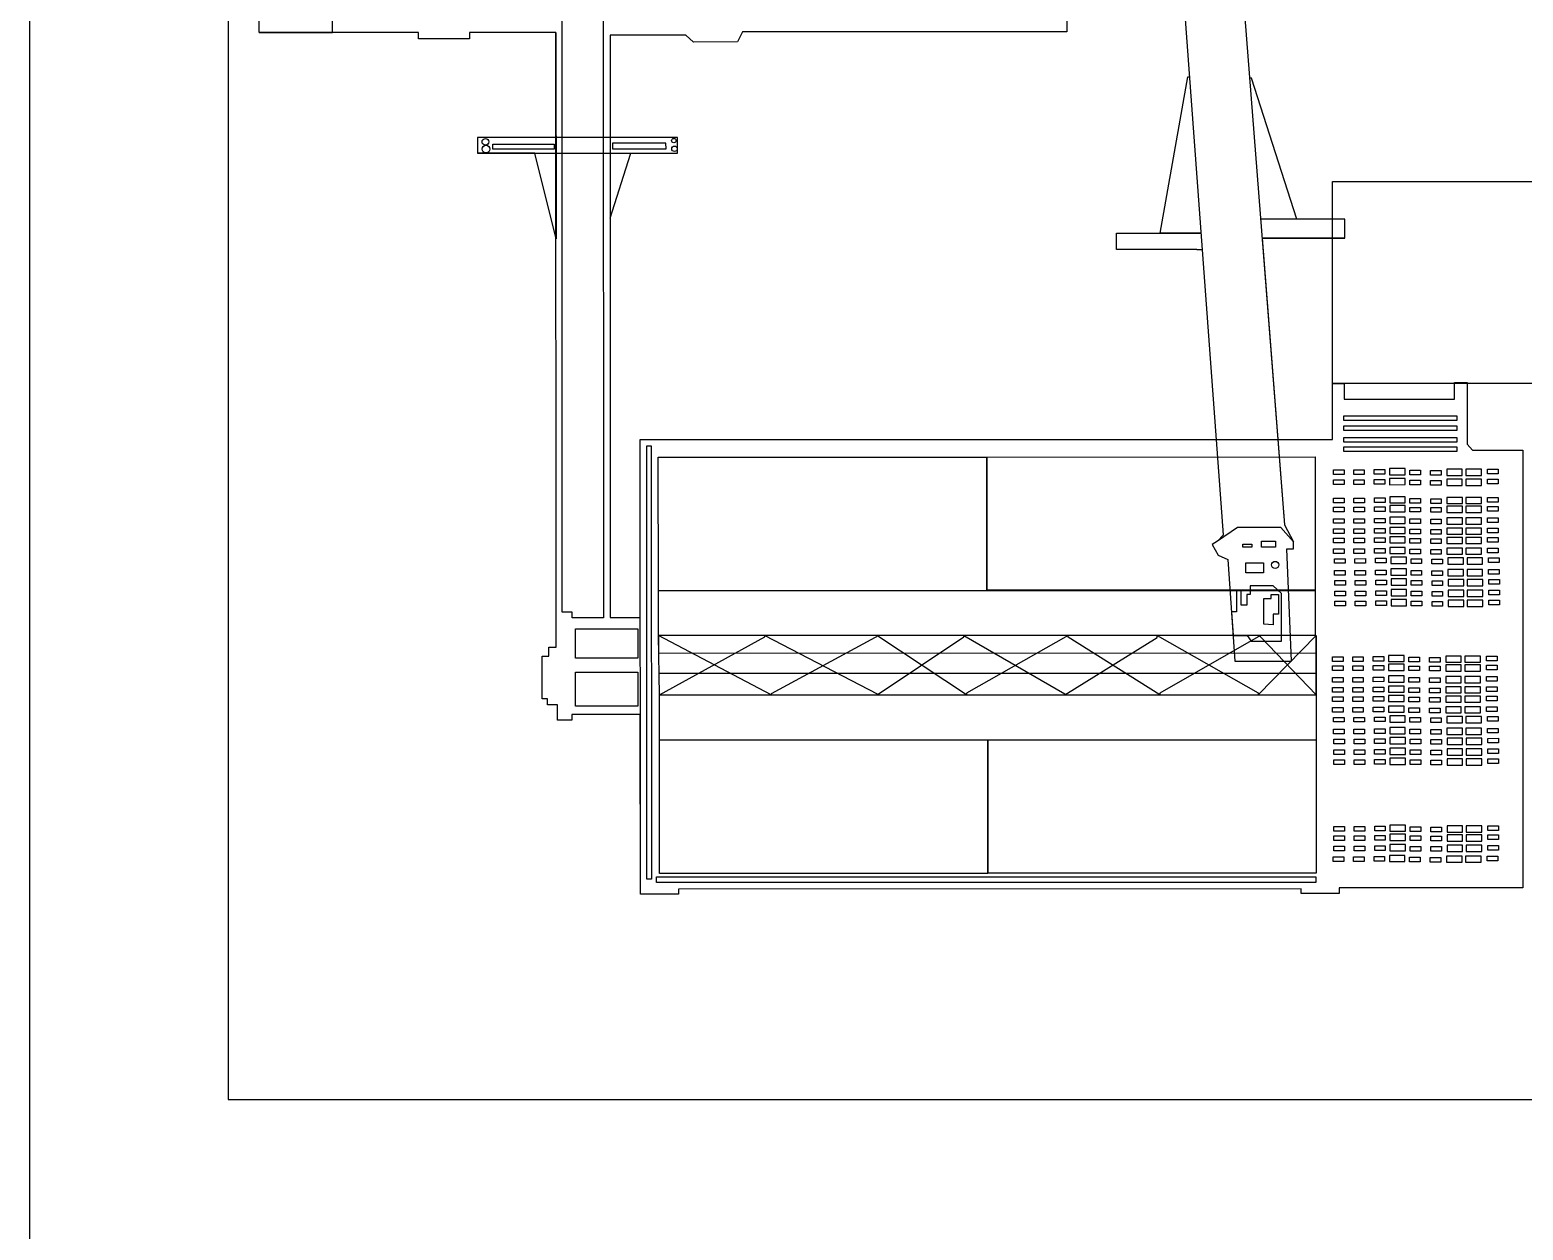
# Model space of a CAD drawing. Header units: millimetres. Extents: x 3191 to 879702, y -27549 to 222194.
# Drawn here: x 148977 to 156491, y 18186 to 24227 of the extents above; entities that cross this region are included whole.
import ezdxf

# ---------------------------------------------------------------- set-up
doc = ezdxf.new("R2010")
doc.units = ezdxf.units.MM
doc.header["$MEASUREMENT"] = 0
doc.layers.add('Krumbuster', color=112, linetype='Continuous')
doc.layers.add('Worker-Walkway', color=8, linetype='Continuous')

msp = doc.modelspace()

# ---------------------------------------------------------------- linework, layer by layer
at = {"layer": 'Krumbuster'}
for points in [[(154952.94304, 21653.94447), (154982.13874, 21685.00003), (154691.1841, 25647.8715), (154647.66243, 25632.86321), (154627.98767, 26060.41102), (155016.92082, 26079.35627), (155036.58397, 25683.02187), (155041.00362, 25660.90736), (154691.93979, 25660.84223), (154691.93979, 25660.84223), (154691.94299, 25643.67252)], [(152048.76699, 19876.37244), (152048.59828, 20780.58168), (151704.80067, 20780.51753), (151704.80578, 20753.16497), (151631.20017, 20753.15123), (151631.18585, 20829.9367), (151581.76436, 20829.92748), (151581.75887, 20859.3796), (151554.4208, 20859.3745), (151554.40431, 20947.74252), (151554.38056, 21075.02234), (151588.02652, 21075.02862), (151588.01808, 21120.26241), (151624.82378, 21120.26927), (151624.24667, 24213.32507), (151189.76006, 24213.244), (151189.76597, 24181.56402), (150932.65272, 24181.51604), (150932.6468, 24213.23102), (150130.81504, 24213.08141), (150130.48988, 25955.81875)], [(150130.81504, 24213.08141), (150499.45713, 24213.15019), (150499.3275, 24907.94904), (150470.48973, 24907.94366), (150470.47963, 24962.03466), (150379.83662, 25016.10875), (150319.07134, 25016.09741), (150319.018, 25302.00689), (150398.8468, 25362.45354), (150465.27665, 25362.46594), (150465.26521, 25423.76913), (150493.07301, 25423.77432), (150492.97373, 25955.88638)], [(154194.45244, 25954.94402), (154194.77668, 24217.15231), (152562.17208, 24216.84769), (152537.20468, 24165.6605), (152316.74088, 24165.61936), (152277.64301, 24199.2983), (151896.55359, 24199.22719), (151897.10037, 21268.70044), (152048.5072, 21268.72869)], [(155044.88657, 25661.77124), (154983.14444, 25661.75972), (155289.98928, 21735.64514), (155335.02288, 21649.52504)], [(151862.68482, 21268.25078), (151706.40529, 21268.22162), (151706.40017, 21295.65584), (151655.67659, 21295.64637), (151655.07088, 24542.01649), (151677.88127, 24522.75147), (151804.48477, 24522.7751), (151833.38534, 24522.78049), (151862.28064, 24551.01326), (151862.68482, 21268.25078)], [(151624.24667, 24213.32507), (151624.44046, 23174.67808), (151517.74752, 23605.41881), (151231.09663, 23605.36532), (152235.10194, 23605.55265), (152235.08716, 23684.77137), (151228.54892, 23684.58356), (151228.5637, 23605.36485), (151246.25958, 23605.36815)], [(154870.68824, 23202.98237), (154665.00824, 23202.944), (154803.23574, 23990.14041), (154812.89485, 23990.14222)], [(155214.75467, 23177.56028), (155593.95751, 23177.63103), (155177.29718, 23177.55329), (155593.95751, 23177.63103), (155593.9396, 23273.59245), (155351.87849, 23273.54729), (155123.92673, 23984.21651), (155114.25269, 23984.21471)], [(151896.66437, 23605.4895), (151896.72525, 23279.22404), (151999.2505, 23601.47792), (151999.24975, 23605.50865)], [(155351.87849, 23273.54729), (155169.79744, 23273.51332)], [(154848.69901, 23120.94391), (154444.22409, 23120.86844), (154444.20878, 23202.9028), (154870.68824, 23202.98237)], [(155177.29718, 23177.55329), (155289.98928, 21735.64514)], [(154848.69901, 23120.94391), (154876.71114, 23120.94913)], [(156482.78835, 19909.22966), (155564.89133, 19909.0584), (155564.8969, 19879.16304), (155373.4552, 19879.12732), (155373.45073, 19903.07393), (152240.86934, 19902.48945), (152240.87421, 19876.40828), (152048.76699, 19876.37244), (152048.33999, 22164.92462), (155530.58707, 22165.57435), (155530.53452, 22447.2066), (155590.25697, 22447.21774), (155590.27186, 22367.41125), (156145.41287, 22367.51483), (156145.39727, 22451.10053), (156208.2158, 22451.11225), (156208.27348, 22141.95247), (156235.28755, 22110.53414), (156489.36838, 22110.58155), (156489.77911, 19909.23096), (156482.78835, 19909.22966)], [(155039.58399, 21049.14821), (155325.0249, 21049.20147), (155301.31976, 21614.6661), (155335.02938, 21614.67239), (155335.02288, 21649.52504), (155272.08076, 21722.57788), (155054.06489, 21722.53721), (154952.94304, 21653.94447), (154926.33902, 21635.8985), (154956.32453, 21582.00028), (155004.65025, 21561.77189), (155039.58399, 21049.14821)], [(155122.80617, 21150.36239), (155274.51392, 21150.3907), (155274.46924, 21389.84518), (155232.88209, 21428.06103), (155117.13512, 21428.03943), (155117.1433, 21384.19368), (155100.2856, 21384.19053), (155100.29546, 21331.36335), (155072.19929, 21331.3581), (155072.18549, 21405.28584), (155048.59165, 21405.28144), (155048.61174, 21297.62082), (155022.65167, 21297.61597), (155030.76729, 21178.52594), (155101.44666, 21178.53913), (155122.80617, 21150.36239)], [(155185.72449, 21235.8611), (155185.70057, 21364.01573), (155222.78984, 21364.02265), (155222.78606, 21384.26005), (155259.86954, 21384.26697), (155259.88799, 21285.34284), (155232.91451, 21285.3378), (155232.92437, 21232.49895), (155185.72449, 21235.8611)], [(152144.74923, 20879.19715), (152674.72566, 21171.55439), (152674.72444, 21178.08635), (153240.01291, 20884.30048), (153240.01383, 20879.40151), (153676.59276, 21172.55782), (153676.59169, 21178.27328), (154185.32325, 20884.38354), (154185.32415, 20879.57789), (154649.30573, 21167.73536), (154649.30373, 21178.45477), (155157.98221, 20889.94222), (155157.98411, 20879.75937), (155449.06952, 21178.60399), (155449.12527, 20879.81369), (155168.32902, 21171.49476), (155168.3277, 21178.55161), (154662.45972, 20888.59003), (154662.46138, 20879.66691), (154200.59973, 21170.81264), (154200.59832, 21178.37105), (153689.79985, 20887.94198), (153689.80142, 20879.48543), (153248.00903, 21172.02295), (153248.00788, 21178.19331), (152706.17408, 20884.17754), (152706.17499, 20879.30191), (152140.01175, 21177.98658)], [(152144.74923, 20879.19715), (152140.01175, 21177.98658), (152140.02813, 21090.23676), (155449.08589, 21090.85417), (155449.10523, 20987.17104), (152143.04703, 20986.55419)], [(155449.12527, 20879.81369), (155449.06952, 21178.60399)]]:
    msp.add_lwpolyline(points, dxfattribs=at)
for points in [[(151306.92725, 23626.43369), (151306.92253, 23651.72306), (151614.49382, 23651.78045), (151614.49854, 23626.49108)], [(152177.78485, 23628.28807), (152177.77966, 23656.1062), (151908.9708, 23656.05604), (151908.97599, 23628.23792)], [(155588.72936, 22260.18191), (155588.72497, 22283.69695), (156157.44242, 22283.80306), (156157.44681, 22260.28802)], [(155588.73879, 22209.6759), (155588.7344, 22233.19094), (156157.45185, 22233.29705), (156157.45623, 22209.78201)], [(155588.74952, 22152.1597), (155588.74513, 22175.67474), (156157.46258, 22175.78085), (156157.46696, 22152.26581)], [(152081.72182, 19951.65937), (152081.31492, 22132.48095), (152103.88445, 22132.48516), (152104.29135, 19951.66358)], [(155587.9772, 22104.243), (155587.97282, 22127.75804), (156156.69026, 22127.86415), (156156.69465, 22104.34911)], [(153791.60969, 22076.68357), (153791.73512, 21404.42873), (152139.26354, 21404.1204), (152139.13811, 22076.37525)], [(153791.73482, 21406.05005), (153791.60969, 22076.68357), (155443.8903, 22076.99186), (155444.01543, 21406.35834)], [(155896.87161, 21987.9735), (155896.86576, 22019.36188), (155818.7694, 22019.34731), (155818.77525, 21987.95893)], [(156184.25762, 21984.53953), (156184.25176, 22015.9279), (156106.1554, 22015.91333), (156106.16126, 21984.52495)], [(156280.48484, 21984.55748), (156280.47898, 22015.94586), (156202.38262, 22015.93129), (156202.38848, 21984.54291)], [(156310.82496, 21992.23819), (156310.8206, 22015.57826), (156364.15414, 22015.58822), (156364.1585, 21992.24814)], [(155535.93266, 21988.32607), (155535.9283, 22011.66614), (155589.26184, 22011.6761), (155589.2662, 21988.33602)], [(155535.94205, 21938.01835), (155535.93769, 21961.35842), (155589.27123, 21961.36838), (155589.27558, 21938.0283)], [(155638.1437, 21988.34514), (155638.13934, 22011.68522), (155691.47288, 22011.69517), (155691.47723, 21988.35509)], [(155638.15308, 21938.03742), (155638.14873, 21961.3775), (155691.48227, 21961.38745), (155691.48662, 21938.04737)], [(155741.73753, 21990.04411), (155741.73317, 22013.38419), (155795.06671, 22013.39414), (155795.07107, 21990.05407)], [(155741.74692, 21939.73639), (155741.74256, 21963.07647), (155795.0761, 21963.08642), (155795.08045, 21939.74635)], [(155896.881, 21937.66578), (155896.87515, 21969.05416), (155818.77878, 21969.03959), (155818.78464, 21937.65121)], [(155920.24568, 21987.28968), (155920.24132, 22010.62975), (155973.57486, 22010.6397), (155973.57921, 21987.29963)], [(155920.25506, 21936.98196), (155920.25071, 21960.32203), (155973.58424, 21960.33198), (155973.5886, 21936.99191)], [(156024.83546, 21985.90949), (156024.8311, 22009.24956), (156078.16464, 22009.25951), (156078.16899, 21985.91944)], [(156024.84484, 21935.60177), (156024.84049, 21958.94184), (156078.17402, 21958.95179), (156078.17838, 21935.61172)], [(156184.26701, 21934.23181), (156184.26115, 21965.62018), (156106.16479, 21965.60561), (156106.17065, 21934.21723)], [(156280.49423, 21934.24976), (156280.48837, 21965.63814), (156202.39201, 21965.62357), (156202.39786, 21934.23519)], [(156310.83435, 21941.93047), (156310.82999, 21965.27054), (156364.16353, 21965.2805), (156364.16788, 21941.94042)], [(155536.39905, 21845.89453), (155536.3947, 21869.23461), (155589.72823, 21869.24456), (155589.73259, 21845.90448)], [(155638.61009, 21845.9136), (155638.60573, 21869.25368), (155691.93927, 21869.26363), (155691.94363, 21845.92355)], [(155742.20392, 21847.61258), (155742.19957, 21870.95265), (155795.5331, 21870.96261), (155795.53746, 21847.62253)], [(155897.33801, 21845.54197), (155897.33215, 21876.93034), (155819.23579, 21876.91577), (155819.24164, 21845.52739)], [(155920.71207, 21844.85814), (155920.70771, 21868.19822), (155974.04125, 21868.20817), (155974.0456, 21844.86809)], [(156025.30185, 21843.47795), (156025.29749, 21866.81803), (156078.63103, 21866.82798), (156078.63538, 21843.4879)], [(156184.72401, 21842.10799), (156184.71816, 21873.49637), (156106.62179, 21873.4818), (156106.62765, 21842.09342)], [(156280.95123, 21842.12594), (156280.94538, 21873.51432), (156202.84901, 21873.49975), (156202.85487, 21842.11137)], [(156311.29135, 21849.80665), (156311.287, 21873.14673), (156364.62053, 21873.15668), (156364.62489, 21849.8166)], [(155536.40739, 21801.18563), (155536.40304, 21824.52571), (155589.73658, 21824.53566), (155589.74093, 21801.19558)], [(155638.61843, 21801.2047), (155638.61408, 21824.54478), (155691.94761, 21824.55473), (155691.95197, 21801.21465)], [(155742.21226, 21802.90368), (155742.20791, 21826.24375), (155795.54145, 21826.2537), (155795.5458, 21802.91363)], [(155897.34635, 21800.83307), (155897.34049, 21832.22144), (155819.24413, 21832.20687), (155819.24999, 21800.81849)], [(155920.72041, 21800.14924), (155920.71605, 21823.48931), (155974.04959, 21823.49927), (155974.05395, 21800.15919)], [(156025.31019, 21798.76905), (156025.30583, 21822.10912), (156078.63937, 21822.11908), (156078.64373, 21798.779)], [(156184.73235, 21797.39909), (156184.7265, 21828.78747), (156106.63014, 21828.7729), (156106.63599, 21797.38452)], [(156280.95957, 21797.41704), (156280.95372, 21828.80542), (156202.85735, 21828.79085), (156202.86321, 21797.40247)], [(156311.29969, 21805.09775), (156311.29534, 21828.43783), (156364.62887, 21828.44778), (156364.63323, 21805.1077)], [(155536.41824, 21743.05123), (155536.41389, 21766.39131), (155589.74742, 21766.40126), (155589.75178, 21743.06118)], [(155536.42783, 21691.63541), (155536.42348, 21714.97549), (155589.75702, 21714.98544), (155589.76137, 21691.64536)], [(155638.62928, 21743.0703), (155638.62492, 21766.41038), (155691.95846, 21766.42033), (155691.96282, 21743.08025)], [(155638.63887, 21691.65448), (155638.63452, 21714.99456), (155691.96805, 21715.00451), (155691.97241, 21691.66443)], [(155742.22311, 21744.76927), (155742.21876, 21768.10935), (155795.55229, 21768.1193), (155795.55665, 21744.77923)], [(155742.2327, 21693.35346), (155742.22835, 21716.69353), (155795.56189, 21716.70348), (155795.56624, 21693.36341)], [(155897.3572, 21742.69866), (155897.35134, 21774.08704), (155819.25498, 21774.07247), (155819.26083, 21742.68409)], [(155897.36679, 21691.28284), (155897.36093, 21722.67122), (155819.26457, 21722.65665), (155819.27043, 21691.26827)], [(155920.73126, 21742.01484), (155920.7269, 21765.35491), (155974.06044, 21765.36486), (155974.06479, 21742.02479)], [(156025.32104, 21740.63465), (156025.31668, 21763.97472), (156078.65022, 21763.98467), (156078.65457, 21740.6446)], [(156184.7432, 21739.26469), (156184.73735, 21770.65306), (156106.64098, 21770.63849), (156106.64684, 21739.25012)], [(156184.7528, 21687.84887), (156184.74694, 21719.23725), (156106.65058, 21719.22267), (156106.65643, 21687.8343)], [(156280.97042, 21739.28264), (156280.96456, 21770.67102), (156202.8682, 21770.65645), (156202.87406, 21739.26807)], [(156280.98001, 21687.86682), (156280.97416, 21719.2552), (156202.87779, 21719.24063), (156202.88365, 21687.85225)], [(156311.31054, 21746.96335), (156311.30618, 21770.30343), (156364.63972, 21770.31338), (156364.64408, 21746.9733)], [(156311.32013, 21695.54753), (156311.31578, 21718.88761), (156364.64931, 21718.89756), (156364.65367, 21695.55748)], [(155173.29096, 21623.7053), (155173.28551, 21652.9358), (155245.20708, 21652.94922), (155245.21253, 21623.71872)], [(155536.43659, 21644.68698), (155536.43224, 21668.02706), (155589.76578, 21668.03701), (155589.77013, 21644.69693)], [(155638.64763, 21644.70605), (155638.64328, 21668.04613), (155691.97681, 21668.05608), (155691.98117, 21644.716)], [(155742.24146, 21646.40503), (155742.23711, 21669.7451), (155795.57065, 21669.75505), (155795.575, 21646.41498)], [(155897.37555, 21644.33441), (155897.36969, 21675.72279), (155819.27333, 21675.70822), (155819.27919, 21644.31984)], [(155920.74085, 21690.59902), (155920.73649, 21713.93909), (155974.07003, 21713.94904), (155974.07439, 21690.60897)], [(155920.74961, 21643.65059), (155920.74525, 21666.99066), (155974.07879, 21667.00062), (155974.08315, 21643.66054)], [(156025.33063, 21689.21883), (156025.32627, 21712.5589), (156078.65981, 21712.56885), (156078.66417, 21689.22878)], [(156025.33939, 21642.2704), (156025.33503, 21665.61047), (156078.66857, 21665.62042), (156078.67293, 21642.28035)], [(156184.76155, 21640.90044), (156184.7557, 21672.28882), (156106.65934, 21672.27425), (156106.66519, 21640.88587)], [(156280.98877, 21640.91839), (156280.98292, 21672.30677), (156202.88655, 21672.2922), (156202.89241, 21640.90382)], [(156311.32889, 21648.5991), (156311.32454, 21671.93918), (156364.65807, 21671.94913), (156364.66243, 21648.60905)], [(155080.02114, 21622.56814), (155080.0182, 21638.30315), (155126.09477, 21638.31175), (155126.0977, 21622.57673)], [(155536.4466, 21591.03163), (155536.44225, 21614.37171), (155589.77579, 21614.38166), (155589.78014, 21591.04159)], [(155542.04608, 21541.84472), (155542.04173, 21565.1848), (155595.37526, 21565.19475), (155595.37962, 21541.85467)], [(155638.65764, 21591.05071), (155638.65329, 21614.39078), (155691.98682, 21614.40073), (155691.99118, 21591.06066)], [(155644.25712, 21541.86379), (155644.25276, 21565.20387), (155697.5863, 21565.21382), (155697.59066, 21541.87374)], [(155742.25147, 21592.74968), (155742.24712, 21616.08976), (155795.58066, 21616.09971), (155795.58501, 21592.75963)], [(155747.85095, 21543.56277), (155747.8466, 21566.90284), (155801.18013, 21566.91279), (155801.18449, 21543.57272)], [(155897.38556, 21590.67907), (155897.3797, 21622.06745), (155819.28334, 21622.05287), (155819.2892, 21590.6645)], [(155902.98504, 21541.49215), (155902.97918, 21572.88053), (155824.88282, 21572.86596), (155824.88867, 21541.47758)], [(155920.75962, 21589.99524), (155920.75527, 21613.33532), (155974.0888, 21613.34527), (155974.09316, 21590.00519)], [(155926.3591, 21540.80833), (155926.35474, 21564.1484), (155979.68828, 21564.15835), (155979.69263, 21540.81828)], [(156025.3494, 21588.61505), (156025.34505, 21611.95513), (156078.67858, 21611.96508), (156078.68294, 21588.625)], [(156184.77157, 21587.24509), (156184.76571, 21618.63347), (156106.66935, 21618.6189), (156106.6752, 21587.23052)], [(156190.37104, 21538.05818), (156190.36519, 21569.44656), (156112.26882, 21569.43198), (156112.27468, 21538.04361)], [(156280.99878, 21587.26305), (156280.99293, 21618.65142), (156202.89657, 21618.63685), (156202.90242, 21587.24847)], [(156286.59826, 21538.07613), (156286.59241, 21569.46451), (156208.49604, 21569.44994), (156208.5019, 21538.06156)], [(156311.3389, 21594.94375), (156311.33455, 21618.28383), (156364.66809, 21618.29378), (156364.67244, 21594.95371)], [(156316.93838, 21545.75684), (156316.93403, 21569.09692), (156370.26756, 21569.10687), (156370.27192, 21545.76679)], [(155095.77428, 21494.40478), (155095.76484, 21545.0041), (155184.54411, 21545.02067), (155184.55355, 21494.42134)], [(155542.05713, 21482.60222), (155542.05278, 21505.9423), (155595.38632, 21505.95225), (155595.39067, 21482.61217)], [(155644.26817, 21482.62129), (155644.26382, 21505.96137), (155697.59735, 21505.97132), (155697.60171, 21482.63124)], [(155747.862, 21484.32026), (155747.85765, 21507.66034), (155801.19119, 21507.67029), (155801.19554, 21484.33022)], [(155902.99609, 21482.24965), (155902.99023, 21513.63803), (155824.89387, 21513.62346), (155824.89973, 21482.23508)], [(155926.37015, 21481.56583), (155926.3658, 21504.9059), (155979.69933, 21504.91585), (155979.70369, 21481.57578)], [(156030.94888, 21539.42814), (156030.94452, 21562.76821), (156084.27806, 21562.77816), (156084.28241, 21539.43809)], [(156030.95993, 21480.18564), (156030.95558, 21503.52571), (156084.28911, 21503.53566), (156084.29347, 21480.19559)], [(156190.3821, 21478.81568), (156190.37624, 21510.20405), (156112.27988, 21510.18948), (156112.28573, 21478.80111)], [(156286.60932, 21478.83363), (156286.60346, 21510.22201), (156208.5071, 21510.20744), (156208.51295, 21478.81906)], [(156316.94943, 21486.51434), (156316.94508, 21509.85442), (156370.27862, 21509.86437), (156370.28297, 21486.52429)], [(155543.18342, 21432.30637), (155543.17907, 21455.64645), (155596.5126, 21455.6564), (155596.51696, 21432.31632)], [(155645.39446, 21432.32544), (155645.3901, 21455.66552), (155698.72364, 21455.67547), (155698.728, 21432.33539)], [(155748.98829, 21434.02442), (155748.98394, 21457.36449), (155802.31747, 21457.37444), (155802.32183, 21434.03437)], [(155904.12238, 21431.95381), (155904.11652, 21463.34218), (155826.02016, 21463.32761), (155826.02601, 21431.93923)], [(155927.49644, 21431.26998), (155927.49208, 21454.61005), (155980.82562, 21454.62001), (155980.82997, 21431.27993)], [(156032.08622, 21429.88979), (156032.08186, 21453.22986), (156085.4154, 21453.23982), (156085.41975, 21429.89974)], [(156191.50838, 21428.51983), (156191.50253, 21459.90821), (156113.40616, 21459.89364), (156113.41202, 21428.50526)], [(156287.7356, 21428.53778), (156287.72975, 21459.92616), (156209.63338, 21459.91159), (156209.63924, 21428.52321)], [(156318.07572, 21436.21849), (156318.07137, 21459.55857), (156371.4049, 21459.56852), (156371.40926, 21436.22844)], [(152140.01175, 21177.98658), (152139.96945, 21404.73874), (155444.34548, 21405.35528), (155444.38779, 21178.60312)], [(155543.19343, 21378.65103), (155543.18908, 21401.9911), (155596.52261, 21402.00105), (155596.52697, 21378.66098)], [(155543.20282, 21328.34331), (155543.19846, 21351.68338), (155596.532, 21351.69333), (155596.53636, 21328.35326)], [(155645.40447, 21378.6701), (155645.40012, 21402.01017), (155698.73365, 21402.02012), (155698.73801, 21378.68005)], [(155645.41386, 21328.36238), (155645.4095, 21351.70245), (155698.74304, 21351.7124), (155698.74739, 21328.37233)], [(155748.9983, 21380.36907), (155748.99395, 21403.70915), (155802.32748, 21403.7191), (155802.33184, 21380.37902)], [(155749.00769, 21330.06135), (155749.00333, 21353.40143), (155802.33687, 21353.41138), (155802.34123, 21330.0713)], [(155904.13239, 21378.29846), (155904.12653, 21409.68684), (155826.03017, 21409.67227), (155826.03603, 21378.28389)], [(155904.14177, 21327.99074), (155904.13592, 21359.37912), (155826.03956, 21359.36455), (155826.04541, 21327.97617)], [(155927.50645, 21377.61463), (155927.50209, 21400.95471), (155980.83563, 21400.96466), (155980.83998, 21377.62458)], [(155927.51583, 21327.30691), (155927.51148, 21350.64699), (155980.84502, 21350.65694), (155980.84937, 21327.31686)], [(156032.09623, 21376.23444), (156032.09187, 21399.57452), (156085.42541, 21399.58447), (156085.42977, 21376.24439)], [(156032.10562, 21325.92672), (156032.10126, 21349.2668), (156085.4348, 21349.27675), (156085.43915, 21325.93667)], [(156191.51839, 21374.86448), (156191.51254, 21406.25286), (156113.41618, 21406.23829), (156113.42203, 21374.84991)], [(156191.52778, 21324.55676), (156191.52192, 21355.94514), (156113.42556, 21355.93057), (156113.43142, 21324.54219)], [(156287.74561, 21374.88244), (156287.73976, 21406.27081), (156209.64339, 21406.25624), (156209.64925, 21374.86787)], [(156287.755, 21324.57472), (156287.74914, 21355.96309), (156209.65278, 21355.94852), (156209.65864, 21324.56015)], [(156318.08573, 21382.56315), (156318.08138, 21405.90322), (156371.41491, 21405.91317), (156371.41927, 21382.5731)], [(156318.09512, 21332.25543), (156318.09076, 21355.5955), (156371.4243, 21355.60545), (156371.42866, 21332.26538)], [(151722.14938, 21064.49753), (151722.12172, 21212.73793), (152035.55463, 21212.79641), (152035.58228, 21064.55601)], [(155530.88253, 21047.25696), (155530.87818, 21070.59704), (155584.21171, 21070.60699), (155584.21607, 21047.26691)], [(155633.09357, 21047.27603), (155633.08922, 21070.61611), (155686.42275, 21070.62606), (155686.42711, 21047.28599)], [(155736.6874, 21048.97501), (155736.68305, 21072.31508), (155790.01658, 21072.32504), (155790.02094, 21048.98496)], [(155891.82149, 21046.9044), (155891.81563, 21078.29278), (155813.71927, 21078.2782), (155813.72512, 21046.88983)], [(155915.19555, 21046.22057), (155915.19119, 21069.56065), (155968.52473, 21069.5706), (155968.52908, 21046.23052)], [(156019.78533, 21044.84038), (156019.78097, 21068.18046), (156073.11451, 21068.19041), (156073.11887, 21044.85033)], [(156179.20749, 21043.47042), (156179.20164, 21074.8588), (156101.10527, 21074.84423), (156101.11113, 21043.45585)], [(156275.43471, 21043.48837), (156275.42886, 21074.87675), (156197.33249, 21074.86218), (156197.33835, 21043.4738)], [(156305.77483, 21051.16908), (156305.77048, 21074.50916), (156359.10401, 21074.51911), (156359.10837, 21051.17903)], [(151722.8775, 20821.99882), (151722.84551, 20993.45098), (152035.59554, 20993.50934), (152035.62753, 20822.05717)], [(155530.89087, 21002.54806), (155530.88652, 21025.88814), (155584.22006, 21025.89809), (155584.22441, 21002.55801)], [(155530.90172, 20944.41366), (155530.89737, 20967.75374), (155584.2309, 20967.76369), (155584.23526, 20944.42361)], [(155633.10191, 21002.56713), (155633.09756, 21025.90721), (155686.43109, 21025.91716), (155686.43545, 21002.57708)], [(155633.11276, 20944.43273), (155633.1084, 20967.77281), (155686.44194, 20967.78276), (155686.4463, 20944.44268)], [(155736.69574, 21004.26611), (155736.69139, 21027.60618), (155790.02493, 21027.61613), (155790.02928, 21004.27606)], [(155736.70659, 20946.13171), (155736.70224, 20969.47178), (155790.03577, 20969.48173), (155790.04013, 20946.14166)], [(155891.82983, 21002.1955), (155891.82397, 21033.58387), (155813.72761, 21033.5693), (155813.73347, 21002.18092)], [(155891.84068, 20944.06109), (155891.83482, 20975.44947), (155813.73846, 20975.4349), (155813.74431, 20944.04652)], [(155915.20389, 21001.51167), (155915.19953, 21024.85174), (155968.53307, 21024.8617), (155968.53743, 21001.52162)], [(155915.21474, 20943.37727), (155915.21038, 20966.71734), (155968.54392, 20966.72729), (155968.54827, 20943.38722)], [(156019.79367, 21000.13148), (156019.78932, 21023.47155), (156073.12285, 21023.48151), (156073.12721, 21000.14143)], [(156019.80452, 20941.99708), (156019.80016, 20965.33715), (156073.1337, 20965.3471), (156073.13805, 20942.00703)], [(156179.21584, 20998.76152), (156179.20998, 21030.1499), (156101.11362, 21030.13533), (156101.11947, 20998.74695)], [(156179.22668, 20940.62712), (156179.22083, 20972.0155), (156101.12446, 20972.00092), (156101.13032, 20940.61255)], [(156275.44305, 20998.77947), (156275.4372, 21030.16785), (156197.34084, 21030.15328), (156197.34669, 20998.7649)], [(156275.4539, 20940.64507), (156275.44805, 20972.03345), (156197.35168, 20972.01888), (156197.35754, 20940.6305)], [(156305.78317, 21006.46018), (156305.77882, 21029.80026), (156359.11236, 21029.81021), (156359.11671, 21006.47013)], [(156305.79402, 20948.32578), (156305.78967, 20971.66586), (156359.1232, 20971.67581), (156359.12756, 20948.33573)], [(155530.91131, 20892.99784), (155530.90696, 20916.33792), (155584.2405, 20916.34787), (155584.24485, 20893.00779)], [(155633.12235, 20893.01691), (155633.118, 20916.35699), (155686.45153, 20916.36694), (155686.45589, 20893.02686)], [(155736.71618, 20894.71589), (155736.71183, 20918.05596), (155790.04537, 20918.06591), (155790.04972, 20894.72584)], [(155891.85027, 20892.64527), (155891.84441, 20924.03365), (155813.74805, 20924.01908), (155813.75391, 20892.6307)], [(155915.22433, 20891.96145), (155915.21997, 20915.30152), (155968.55351, 20915.31147), (155968.55787, 20891.9714)], [(156019.81411, 20890.58126), (156019.80976, 20913.92133), (156073.14329, 20913.93128), (156073.14765, 20890.59121)], [(156179.23628, 20889.2113), (156179.23042, 20920.59968), (156101.13406, 20920.5851), (156101.13991, 20889.19673)], [(156275.46349, 20889.22925), (156275.45764, 20920.61763), (156197.36128, 20920.60306), (156197.36713, 20889.21468)], [(156305.80361, 20896.90996), (156305.79926, 20920.25004), (156359.1328, 20920.25999), (156359.13715, 20896.91991)], [(152144.79154, 20652.44499), (152144.74923, 20879.19715), (155449.12527, 20879.81369), (155449.16757, 20653.06153)], [(155530.92007, 20846.04941), (155530.91572, 20869.38949), (155584.24926, 20869.39944), (155584.25361, 20846.05936)], [(155530.93009, 20792.39407), (155530.92573, 20815.73414), (155584.25927, 20815.74409), (155584.26362, 20792.40402)], [(155633.13111, 20846.06848), (155633.12676, 20869.40856), (155686.46029, 20869.41851), (155686.46465, 20846.07843)], [(155633.14112, 20792.41314), (155633.13677, 20815.75321), (155686.47031, 20815.76316), (155686.47466, 20792.42309)], [(155736.72494, 20847.76746), (155736.72059, 20871.10753), (155790.05413, 20871.11748), (155790.05848, 20847.77741)], [(155736.73496, 20794.11211), (155736.7306, 20817.45219), (155790.06414, 20817.46214), (155790.06849, 20794.12206)], [(155891.85903, 20845.69685), (155891.85317, 20877.08522), (155813.75681, 20877.07065), (155813.76267, 20845.68227)], [(155891.86904, 20792.0415), (155891.86318, 20823.42988), (155813.76682, 20823.41531), (155813.77268, 20792.02693)], [(155915.23309, 20845.01302), (155915.22873, 20868.35309), (155968.56227, 20868.36305), (155968.56663, 20845.02297)], [(155915.2431, 20791.35767), (155915.23875, 20814.69775), (155968.57228, 20814.7077), (155968.57664, 20791.36762)], [(156019.82287, 20843.63283), (156019.81852, 20866.9729), (156073.15205, 20866.98286), (156073.15641, 20843.64278)], [(156019.83288, 20789.97748), (156019.82853, 20813.31756), (156073.16206, 20813.32751), (156073.16642, 20789.98743)], [(156179.24504, 20842.26287), (156179.23918, 20873.65125), (156101.14282, 20873.63668), (156101.14867, 20842.2483)], [(156179.25505, 20788.60752), (156179.24919, 20819.9959), (156101.15283, 20819.98133), (156101.15868, 20788.59295)], [(156275.47225, 20842.28082), (156275.4664, 20873.6692), (156197.37004, 20873.65463), (156197.37589, 20842.26625)], [(156275.48227, 20788.62548), (156275.47641, 20820.01385), (156197.38005, 20819.99928), (156197.3859, 20788.61091)], [(156305.81237, 20849.96153), (156305.80802, 20873.30161), (156359.14156, 20873.31156), (156359.14591, 20849.97148)], [(156305.82238, 20796.30619), (156305.81803, 20819.64626), (156359.15157, 20819.65621), (156359.15592, 20796.31614)], [(155536.52956, 20743.20715), (155536.52521, 20766.54723), (155589.85874, 20766.55718), (155589.8631, 20743.2171)], [(155638.7406, 20743.22622), (155638.73625, 20766.5663), (155692.06978, 20766.57625), (155692.07414, 20743.23617)], [(155742.33443, 20744.9252), (155742.33008, 20768.26527), (155795.66361, 20768.27522), (155795.66797, 20744.93515)], [(155897.46852, 20742.85459), (155897.46266, 20774.24296), (155819.3663, 20774.22839), (155819.37215, 20742.84001)], [(155920.84258, 20742.17076), (155920.83822, 20765.51083), (155974.17176, 20765.52079), (155974.17611, 20742.18071)], [(156025.43236, 20740.79057), (156025.428, 20764.13064), (156078.76154, 20764.1406), (156078.76589, 20740.80052)], [(156184.85452, 20739.42061), (156184.84867, 20770.80899), (156106.7523, 20770.79442), (156106.75816, 20739.40604)], [(156281.08174, 20739.43856), (156281.07589, 20770.82694), (156202.97952, 20770.81237), (156202.98538, 20739.42399)], [(156311.42186, 20747.11927), (156311.41751, 20770.45935), (156364.75104, 20770.4693), (156364.7554, 20747.12922)], [(155536.54062, 20683.96465), (155536.53626, 20707.30473), (155589.8698, 20707.31468), (155589.87415, 20683.9746)], [(155638.75165, 20683.98372), (155638.7473, 20707.3238), (155692.08084, 20707.33375), (155692.08519, 20683.99367)], [(155742.34549, 20685.6827), (155742.34113, 20709.02277), (155795.67467, 20709.03272), (155795.67902, 20685.69265)], [(155897.47957, 20683.61208), (155897.47371, 20715.00046), (155819.37735, 20714.98589), (155819.38321, 20683.59751)], [(155898.60586, 20633.31624), (155898.6, 20664.70461), (155820.50364, 20664.69004), (155820.50949, 20633.30167)], [(155920.85363, 20682.92826), (155920.84928, 20706.26833), (155974.18281, 20706.27828), (155974.18717, 20682.93821)], [(156025.44341, 20681.54807), (156025.43906, 20704.88814), (156078.77259, 20704.89809), (156078.77695, 20681.55802)], [(156184.86558, 20680.17811), (156184.85972, 20711.56649), (156106.76336, 20711.55191), (156106.76921, 20680.16354)], [(156281.0928, 20680.19606), (156281.08694, 20711.58444), (156202.99058, 20711.56987), (156202.99643, 20680.18149)], [(156311.43292, 20687.87677), (156311.42856, 20711.21685), (156364.7621, 20711.2268), (156364.76645, 20687.88672)], [(153797.26312, 20652.75331), (153797.38855, 19980.49847), (152144.91697, 19980.19015), (152144.79154, 20652.44499)], [(153797.38825, 19982.1198), (153797.26312, 20652.75331), (155449.54373, 20653.0616), (155449.66886, 19982.42808)], [(155537.6669, 20633.6688), (155537.66255, 20657.00888), (155590.99608, 20657.01883), (155591.00044, 20633.67875)], [(155537.67691, 20580.01346), (155537.67256, 20603.35353), (155591.0061, 20603.36348), (155591.01045, 20580.02341)], [(155639.87794, 20633.68787), (155639.87359, 20657.02795), (155693.20712, 20657.0379), (155693.21148, 20633.69782)], [(155639.88795, 20580.03253), (155639.8836, 20603.3726), (155693.21713, 20603.38255), (155693.22149, 20580.04248)], [(155743.47177, 20635.38685), (155743.46742, 20658.72692), (155796.80095, 20658.73688), (155796.80531, 20635.3968)], [(155743.48178, 20581.7315), (155743.47743, 20605.07158), (155796.81097, 20605.08153), (155796.81532, 20581.74145)], [(155898.61587, 20579.66089), (155898.61001, 20611.04927), (155820.51365, 20611.0347), (155820.51951, 20579.64632)], [(155921.97992, 20632.63241), (155921.97556, 20655.97249), (155975.3091, 20655.98244), (155975.31345, 20632.64236)], [(155921.98993, 20578.97706), (155921.98557, 20602.31714), (155975.31911, 20602.32709), (155975.32347, 20578.98701)], [(156026.5697, 20631.25222), (156026.56534, 20654.5923), (156079.89888, 20654.60225), (156079.90324, 20631.26217)], [(156026.57971, 20577.59687), (156026.57535, 20600.93695), (156079.90889, 20600.9469), (156079.91325, 20577.60682)], [(156185.99186, 20629.88226), (156185.98601, 20661.27064), (156107.88964, 20661.25607), (156107.8955, 20629.86769)], [(156186.00188, 20576.22691), (156185.99602, 20607.61529), (156107.89966, 20607.60072), (156107.90551, 20576.21234)], [(156282.21908, 20629.90021), (156282.21323, 20661.28859), (156204.11686, 20661.27402), (156204.12272, 20629.88564)], [(156282.22909, 20576.24487), (156282.22324, 20607.63325), (156204.12687, 20607.61867), (156204.13273, 20576.2303)], [(156312.5592, 20637.58092), (156312.55485, 20660.921), (156365.88838, 20660.93095), (156365.89274, 20637.59087)], [(156312.56921, 20583.92558), (156312.56486, 20607.26565), (156365.89839, 20607.2756), (156365.90275, 20583.93553)], [(155537.6863, 20529.70574), (155537.68195, 20553.04581), (155591.01548, 20553.05576), (155591.01984, 20529.71569)], [(155639.89734, 20529.72481), (155639.89298, 20553.06488), (155693.22652, 20553.07483), (155693.23087, 20529.73476)], [(155743.49117, 20531.42378), (155743.48682, 20554.76386), (155796.82035, 20554.77381), (155796.82471, 20531.43373)], [(155898.62526, 20529.35317), (155898.6194, 20560.74155), (155820.52304, 20560.72698), (155820.52889, 20529.3386)], [(155921.99932, 20528.66934), (155921.99496, 20552.00942), (155975.3285, 20552.01937), (155975.33285, 20528.67929)], [(156026.5891, 20527.28915), (156026.58474, 20550.62923), (156079.91828, 20550.63918), (156079.92263, 20527.2991)], [(156186.01126, 20525.91919), (156186.00541, 20557.30757), (156107.90904, 20557.293), (156107.9149, 20525.90462)], [(156282.23848, 20525.93715), (156282.23262, 20557.32553), (156204.13626, 20557.31095), (156204.14212, 20525.92258)], [(156312.5786, 20533.61786), (156312.57424, 20556.95793), (156365.90778, 20556.96788), (156365.91214, 20533.62781)], [(155537.74908, 20193.25172), (155537.74472, 20216.59179), (155591.07826, 20216.60174), (155591.08261, 20193.26167)], [(155639.96011, 20193.27079), (155639.95576, 20216.61086), (155693.2893, 20216.62082), (155693.29365, 20193.28074)], [(155743.55395, 20194.96976), (155743.54959, 20218.30984), (155796.88313, 20218.31979), (155796.88748, 20194.97971)], [(155898.68803, 20192.89915), (155898.68218, 20224.28753), (155820.58581, 20224.27296), (155820.59167, 20192.88458)], [(155922.06209, 20192.21532), (155922.05774, 20215.5554), (155975.39127, 20215.56535), (155975.39563, 20192.22528)], [(156026.65187, 20190.83513), (156026.64752, 20214.17521), (156079.98105, 20214.18516), (156079.98541, 20190.84508)], [(156186.07404, 20189.46517), (156186.06818, 20220.85355), (156107.97182, 20220.83898), (156107.97768, 20189.4506)], [(156282.30126, 20189.48313), (156282.2954, 20220.87151), (156204.19904, 20220.85694), (156204.20489, 20189.46856)], [(156312.64138, 20197.16384), (156312.63702, 20220.50391), (156365.97056, 20220.51386), (156365.97491, 20197.17379)], [(155537.75763, 20147.42305), (155537.75327, 20170.76313), (155591.08681, 20170.77308), (155591.09116, 20147.433)], [(155639.96867, 20147.44212), (155639.96431, 20170.7822), (155693.29785, 20170.79215), (155693.3022, 20147.45207)], [(155743.5625, 20149.1411), (155743.55814, 20172.48117), (155796.89168, 20172.49112), (155796.89603, 20149.15105)], [(155898.69658, 20147.07049), (155898.69073, 20178.45886), (155820.59436, 20178.44429), (155820.60022, 20147.05591)], [(155922.07064, 20146.38666), (155922.06629, 20169.72674), (155975.39982, 20169.73669), (155975.40418, 20146.39661)], [(156026.66042, 20145.00647), (156026.65607, 20168.34654), (156079.98961, 20168.3565), (156079.99396, 20145.01642)], [(156186.08259, 20143.63651), (156186.07673, 20175.02489), (156107.98037, 20175.01032), (156107.98623, 20143.62194)], [(156282.30981, 20143.65446), (156282.30395, 20175.04284), (156204.20759, 20175.02827), (156204.21345, 20143.63989)], [(156312.64993, 20151.33517), (156312.64557, 20174.67525), (156365.97911, 20174.6852), (156365.98346, 20151.34512)], [(155534.65832, 20040.69499), (155534.65396, 20064.03506), (155587.9875, 20064.04501), (155587.99185, 20040.70494)], [(155537.76743, 20094.87581), (155537.76308, 20118.21588), (155591.09661, 20118.22583), (155591.10097, 20094.88576)], [(155636.86935, 20040.71406), (155636.865, 20064.05413), (155690.19854, 20064.06408), (155690.20289, 20040.72401)], [(155639.97847, 20094.89488), (155639.97412, 20118.23495), (155693.30765, 20118.2449), (155693.31201, 20094.90483)], [(155740.46319, 20042.41303), (155740.45883, 20065.75311), (155793.79237, 20065.76306), (155793.79672, 20042.42298)], [(155743.5723, 20096.59385), (155743.56795, 20119.93393), (155796.90148, 20119.94388), (155796.90584, 20096.6038)], [(155895.59727, 20040.34242), (155895.59141, 20071.7308), (155817.49505, 20071.71623), (155817.50091, 20040.32785)], [(155898.70639, 20094.52324), (155898.70053, 20125.91162), (155820.60417, 20125.89705), (155820.61002, 20094.50867)], [(155918.97133, 20039.65859), (155918.96698, 20062.99867), (155972.30051, 20063.00862), (155972.30487, 20039.66854)], [(155922.08045, 20093.83941), (155922.07609, 20117.17949), (155975.40963, 20117.18944), (155975.41398, 20093.84936)], [(156023.56111, 20038.2784), (156023.55676, 20061.61848), (156076.89029, 20061.62843), (156076.89465, 20038.28835)], [(156026.67023, 20092.45922), (156026.66587, 20115.7993), (156079.99941, 20115.80925), (156080.00376, 20092.46917)], [(156182.98328, 20036.90844), (156182.97742, 20068.29682), (156104.88106, 20068.28225), (156104.88691, 20036.89387)], [(156186.09239, 20091.08926), (156186.08654, 20122.47764), (156107.99017, 20122.46307), (156107.99603, 20091.07469)], [(156279.2105, 20036.9264), (156279.20464, 20068.31478), (156201.10828, 20068.3002), (156201.11413, 20036.91183)], [(156282.31961, 20091.10722), (156282.31376, 20122.49559), (156204.21739, 20122.48102), (156204.22325, 20091.09265)], [(156309.55062, 20044.60711), (156309.54626, 20067.94718), (156362.8798, 20067.95713), (156362.88415, 20044.61706)], [(156312.65973, 20098.78793), (156312.65538, 20122.128), (156365.98891, 20122.13795), (156365.99327, 20098.79788)], [(152129.96579, 19935.35015), (152129.96049, 19963.78748), (155447.79143, 19964.40653), (155447.79673, 19935.9692)]]:
    msp.add_lwpolyline(points, close=True, dxfattribs=at)
for centre, radius in [((151268.93892, 23663.52867), 16.85326), ((152217.17434, 23669.59667), 10.95463), ((151272.31641, 23626.43841), 19.38121), ((152220.55262, 23628.29134), 13.72017), ((155242.98393, 21533.78728), 17.98621)]:
    msp.add_circle(centre, radius, dxfattribs=at)
at = {"layer": 'Worker-Walkway'}
for points in [[(148976.99949, 30952.49983), (148976.99949, 30953), (149973.99949, 30953), (149973.99949, 18842.5)], [(149859.50003, 16681), (148976.99949, 16681), (148976.99949, 29955.49983)], [(157171.49949, 22447.21739), (155530.53454, 22447.21739), (155530.53454, 23463.16658), (158166, 23463.16658), (158166, 22447.21739)], [(149973.99949, 18842.5), (157171.49949, 18842.5)]]:
    msp.add_lwpolyline(points, dxfattribs=at)

doc.saveas('drawing.dxf')
